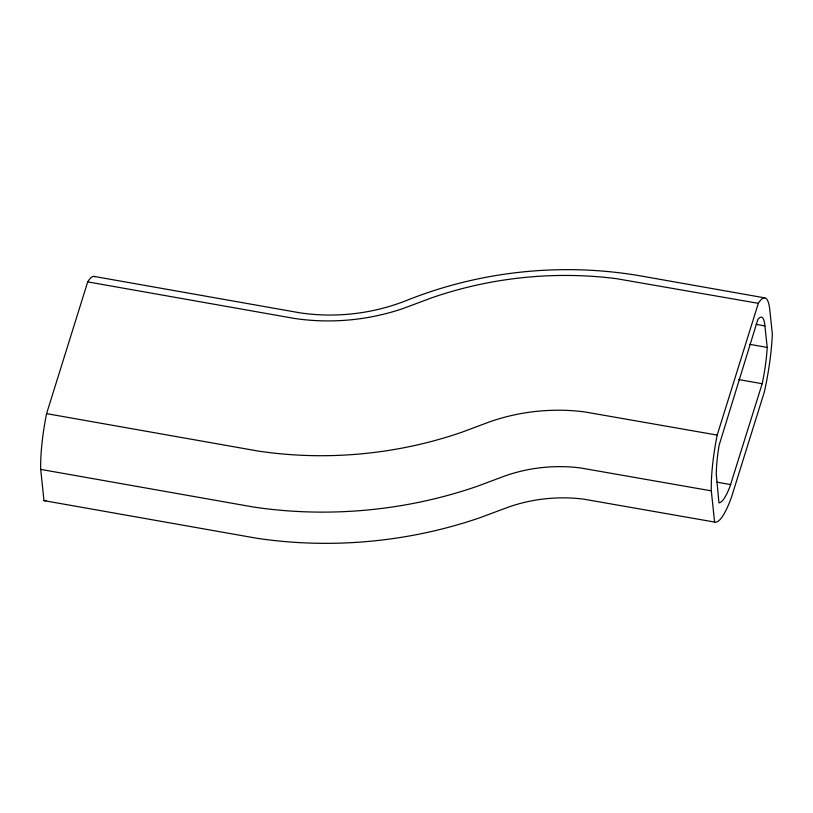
<?xml version="1.0" encoding="UTF-8"?>
<svg xmlns="http://www.w3.org/2000/svg" width="813" height="813" viewBox="0 0 813 813"><rect width="100%" height="100%" fill="white"/><g stroke="black" fill="none" stroke-linecap="round" stroke-linejoin="round"><path stroke-width="1.22" d="M767.218 347.425L767.208 347.74A54.41 10.447 -80 0 1 762.289 383.37L729.85 486.896A65.304 12.53 -80 0 1 719.891 502.658L718.956 502.901L716.294 474.558A45.935 8.821 -80 0 1 719.139 445.148L757.828 319.55L758.753 318.452A46.199 8.862 -80 0 1 764.647 323.523L767.218 347.425L749.728 344.326M87.713 281.877L294.143 318.391A190.638 155.588 -6 0 0 403.655 308.3L431.357 297.944A336.155 274.347 -6 0 1 616.701 278.707L758.326 303.33A65.772 12.622 -80 0 1 769.82 310.007L772.35 334.102A73.983 14.197 -80 0 1 764.413 391.724L731.436 497.343A84.877 16.29 -80 0 1 714.597 522.068L583.876 499.182A136.299 111.239 -6 0 0 508.725 506.987L480.585 517.495A390.504 318.706 -6 0 1 256.247 538.165L43.983 500.625L40.701 469.396A65.507 12.571 -80 0 1 46.575 413.634L87.713 281.877A65.772 12.622 -80 0 1 95.08 276.745M714.597 522.068L711.314 490.849A65.507 12.571 -80 0 1 717.188 435.087L758.326 303.33M764.647 297.853L640.847 275.953C562.901 262.406 481.286 270.81 407.74 299.997C373.746 313.716 336.115 318.229 299.855 312.822L94.034 276.41M756.212 324.357L764.962 325.901M738.55 379.539L762.218 383.726M717.188 435.087L584.547 411.886A171.462 139.938 -6 0 0 490.015 421.703L461.957 432.191A355.342 290.007 -6 0 1 257.823 451.002L46.575 413.634M717.066 482.19L730.724 484.599M711.314 490.849L580.594 467.963A136.299 111.239 -6 0 0 505.442 475.757L477.302 486.276A390.504 318.706 -6 0 1 252.965 506.946L40.701 469.396M46.341 500.412A84.877 16.29 -80 0 1 43.983 500.625"/></g></svg>
